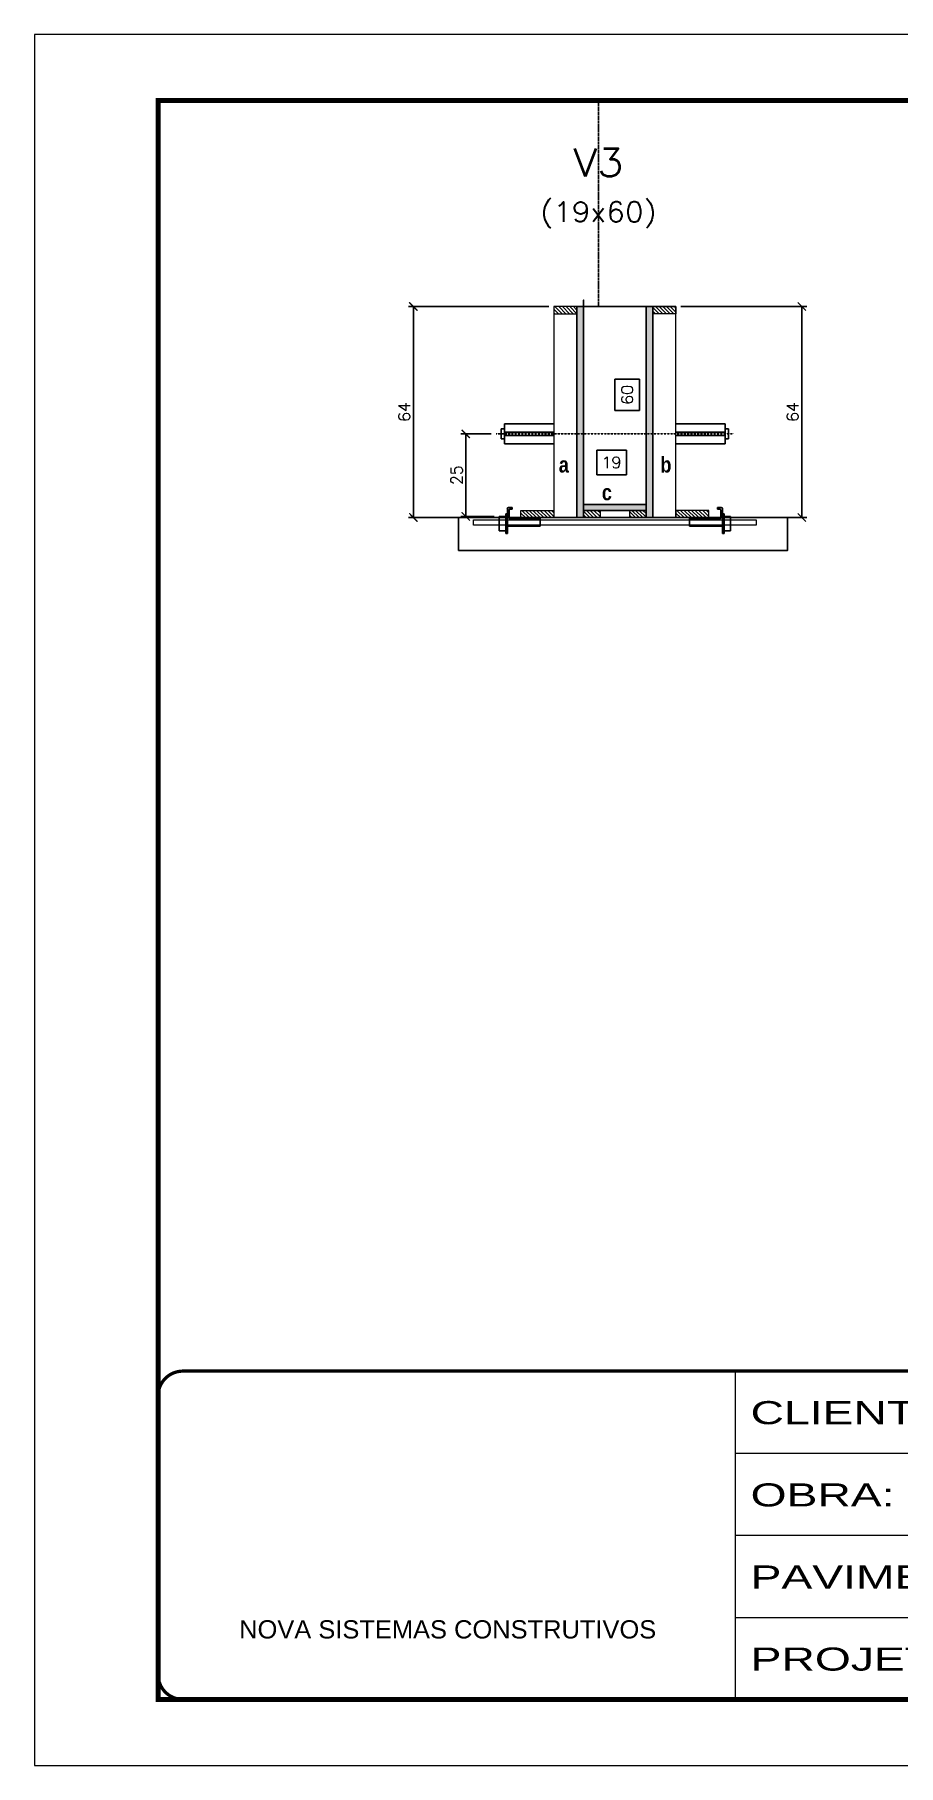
# Model space of a CAD drawing. Extents: x -10448 to -1189, y -11772 to 17235.
# Drawn here: x -5680 to -5155, y 14646 to 15696 of the extents above; entities that cross this region are included whole.
import ezdxf
from ezdxf.enums import TextEntityAlignment as Align

# ---------------------------------------------------------------- set-up
doc = ezdxf.new("R2010")
doc.units = 0
for name, pattern in [('CONTINUO', [0]), ('DASHED', [0.75, 0.5, -0.25]), ('HIDDEN', [0.375, 0.25, -0.125])]:
    doc.linetypes.add(name, pattern=pattern)
for name, color, linetype in [('barrote', 251, 'Continuous'), ('COTA', 241, 'Continuous'), ('Cota Seção (2x)', 4, 'Continuous'), ('detalhes', 4, 'Continuous'), ('Painéis', 200, 'Continuous'), ('presilha', 1, 'Continuous'), ('TENSOR', 3, 'Continuous'), ('Texto de Titulo', 7, 'Continuous'), ('Texto Qtd Sarr', 242, 'Continuous')]:
    doc.layers.add(name, color=color, linetype=linetype)
for name, color, linetype, lineweight in [('CONCRETO', 251, 'Continuous', 25), ('Folhas', 255, 'Continuous', 9), ('Hachura', 251, 'Continuous', 9), ('Madeira', 126, 'Continuous', 18), ('SARRAFO DE PRESSAO', 251, 'DASHED', 9), ('SCO-___-LAJ', 2, 'Continuous', 0), ('Texto Seção', 7, 'Continuous', 15)]:
    doc.layers.add(name, color=color, linetype=linetype, lineweight=lineweight)
doc.styles.add('ARIAL', font='arial.ttf')
doc.styles.add('Romans', font='romans.shx')
doc.styles.add('TECNICA', font='techb___.ttf', dxfattribs={"height": 10})
doc.styles.add('Tecnologia', font='')
doc.styles.get('Tecnologia').set_extended_font_data('Forgotten Futurist')
doc.dimstyles.new('Cota Seção (2x)', dxfattribs={"dimtxt": 7, "dimasz": 5, "dimexe": 3, "dimexo": 3, "dimgap": 2, "dimtad": 3, "dimdec": 1, "dimlfac": 0.5, "dimzin": 12, "dimdsep": 46, "dimtxsty": 'Romans', "dimblk": 'ARCHTICK', "dimcen": 0, "dimclrd": 4, "dimclre": 4, "dimclrt": 1, "dimadec": 1, "dimazin": 3, "dimtfac": 1, "dimtdec": 1, "dimtmove": 0, "dimatfit": 3, "dimldrblk": 'OBLIQUE', "dimfxl": 1, "dimtolj": 1, "dimtzin": 12, "dimarcsym": 0})
doc.dimstyles.new('Cota Seção interna', dxfattribs={"dimtxt": 7, "dimasz": 6, "dimexe": 0.18, "dimexo": 2, "dimgap": -4, "dimtad": 3, "dimdec": 1, "dimlfac": 0.5, "dimzin": 12, "dimdsep": 46, "dimtxsty": 'Romans', "dimblk": 'ARCHTICK', "dimcen": 0.09, "dimse1": 1, "dimse2": 1, "dimsd1": 1, "dimsd2": 1, "dimclrd": 180, "dimclre": 5, "dimclrt": 1, "dimadec": 0, "dimazin": 3, "dimtfac": 1, "dimtdec": 1, "dimtofl": 0, "dimtmove": 0, "dimatfit": 3, "dimldrblk": 'ARCHTICK', "dimfxl": 1, "dimtolj": 1, "dimtzin": 0, "dimarcsym": 0})

# ---------------------------------------------------------------- blocks, each defined once
blk = doc.blocks.new('9999999999')
at = {"color": 30, "linetype": 'CONTINUO'}
for p, q in [((98564.6, 34230.2), (98564.6, 34429.4)), ((98564.6, 34379.6), (99584, 34379.6)), ((98564.6, 34329.8), (99488, 34329.8)), ((98564.6, 34280), (99488, 34280))]:
    blk.add_line(p, q, dxfattribs=at)
at = {"color": 30, "linetype": 'CONTINUO', "const_width": 2}
blk.add_lwpolyline([(99584, 34230.2), (99584, 34414.4, 0.414214), (99569, 34429.4), (98229, 34429.4, 0.414214), (98214, 34414.4), (98214, 34245.2, 0.414214), (98229, 34230.2), (99584, 34230.2)], format="xyb", dxfattribs=at)
at = {"layer": 'Folhas'}
blk.add_lwpolyline([(98139, 34190.2), (99624, 34190.2), (99624, 35240.2), (98139, 35240.2)], close=True, dxfattribs=at)
at = {"layer": 'Folhas', "color": 30, "const_width": 3}
blk.add_lwpolyline([(98214, 34230.2), (99584, 34230.2), (99584, 35200.2), (98214, 35200.2)], close=True, dxfattribs=at)
at = {"color": 7, "linetype": 'Continuous', "ltscale": 5, "style": 'ARIAL'}
blk.add_text('NOVA SISTEMAS CONSTRUTIVOS', height=11.059, dxfattribs=at).set_placement((98263.2, 34267.2))
at = {"layer": 'Folhas', "color": 7, "style": 'Tecnologia', "width": 1.5}
for s, p in [('CLIENTE:', (98573.7, 34397.2)), ('OBRA:', (98573.7, 34347.3)), ('PAVIMENTO:', (98573.7, 34297.5)), ('PROJETO:', (98573.7, 34247.7))]:
    blk.add_text(s, height=14, dxfattribs=at).set_placement(p)
blk = doc.blocks.new('titulo1')
at = {"layer": 'Defpoints', "color": 252, "linetype": 'HIDDEN', "ltscale": 2}
blk.add_line((0, 0), (0, 125), dxfattribs=at)
at = {"layer": 'Defpoints', "style": 'Romans', "oblique": 15}
blk.add_attdef('FOLHA', text='', height=10, dxfattribs=at).set_placement((0, 15.6), align=Align.MIDDLE_CENTER)
at = {"layer": 'Texto Qtd Sarr', "color": 3, "style": 'Romans', "oblique": 15}
for tag, height, p in [('TITULO', 17, (0, 71.4)), ('SEÇÃO', 12, (0, 41.5))]:
    blk.add_attdef(tag, text='', height=height, dxfattribs=at).set_placement(p, align=Align.MIDDLE_CENTER)
blk = doc.blocks.new('_ArchTick')
at = {"color": 0, "linetype": 'ByBlock', "const_width": 0.15}
blk.add_lwpolyline([(-0.5, -0.5), (0.5, 0.5)], dxfattribs=at)
blk = doc.blocks.new('*D99')
at = {"layer": 'COTA', "color": 4, "lineweight": -2, "transparency": 16777216}
for p, q in [((-5367.5, 15530.7), (-5452.8, 15530.7)), ((-5449.8, 15402.7), (-5449.8, 15530.7)), ((-5387.5, 15402.7), (-5452.8, 15402.7))]:
    blk.add_line(p, q, dxfattribs=at)
at = {"layer": 'Defpoints', "color": 0, "transparency": 16777216}
for p in [(-5449.8, 15530.7), (-5364.5, 15530.7), (-5384.5, 15402.7)]:
    blk.add_point(p, dxfattribs=at)
at = {"layer": 'COTA', "color": 4, "lineweight": -2, "transparency": 16777216, "xscale": 5, "yscale": 5, "zscale": 5}
for p, rotation in [((-5449.8, 15530.7), 90), ((-5449.8, 15402.7), 270)]:
    blk.add_blockref('_ArchTick', p, dxfattribs=dict(at, rotation=rotation))
at = {"layer": 'COTA', "color": 1, "transparency": 16777216, "insert": (-5455.3, 15466.7), "char_height": 7, "attachment_point": 5, "rotation": 90, "style": 'Romans'}
blk.add_mtext('\\A1;64', dxfattribs=at)
blk = doc.blocks.new('_Oblique')
at = {"color": 0, "linetype": 'ByBlock', "lineweight": -2}
blk.add_line((-0.5, -0.5), (0.5, 0.5), dxfattribs=at)
blk = doc.blocks.new('*D100')
at = {"layer": 'Cota Seção (2x)', "color": 180, "lineweight": -2, "transparency": 16777216}
for p, q in [((-5312.5, 15486.6), (-5327.5, 15486.6)), ((-5327.5, 15486.6), (-5327.5, 15467.6)), ((-5312.5, 15467.6), (-5312.5, 15486.6)), ((-5327.5, 15467.6), (-5312.5, 15467.6))]:
    blk.add_line(p, q, dxfattribs=at)
at = {"layer": 'Defpoints', "color": 0, "transparency": 16777216}
for p in [(-5346.5, 15530.7), (-5308.5, 15530.7), (-5346.5, 15410.7)]:
    blk.add_point(p, dxfattribs=at)
at = {"layer": 'Cota Seção (2x)', "color": 1, "transparency": 16777216, "insert": (-5320, 15477.1), "char_height": 7, "attachment_point": 5, "rotation": 90, "style": 'Romans'}
blk.add_mtext('\\A1;60', dxfattribs=at)
blk = doc.blocks.new('*D101')
at = {"layer": 'COTA', "color": 4, "lineweight": -2, "transparency": 16777216}
for p, q in [((-5287.5, 15530.7), (-5211, 15530.7)), ((-5214, 15530.7), (-5214, 15402.7)), ((-5267.5, 15402.7), (-5211, 15402.7))]:
    blk.add_line(p, q, dxfattribs=at)
at = {"layer": 'Defpoints', "color": 0, "transparency": 16777216}
for p in [(-5290.5, 15530.7), (-5270.5, 15402.7), (-5214, 15402.7)]:
    blk.add_point(p, dxfattribs=at)
at = {"layer": 'COTA', "color": 4, "lineweight": -2, "transparency": 16777216, "xscale": 5, "yscale": 5, "zscale": 5}
for p, rotation in [((-5214, 15530.7), 90), ((-5214, 15402.7), 270)]:
    blk.add_blockref('_ArchTick', p, dxfattribs=dict(at, rotation=rotation))
at = {"layer": 'COTA', "color": 1, "transparency": 16777216, "insert": (-5219.5, 15466.7), "char_height": 7, "attachment_point": 5, "rotation": 90, "style": 'Romans'}
blk.add_mtext('\\A1;64', dxfattribs=at)
blk = doc.blocks.new('PRESILHA METÁLICA 1')
at = {"layer": 'presilha'}
for p, q in [((7.5, 10.6), (7.5, 19.9)), ((12, 21), (8.6, 21)), ((9, 11.6), (9, 18.9)), ((12, 19.5), (9.6, 19.5)), ((12, 21), (12, 19.5)), ((0, 13), (6, 13)), ((0, 13), (0, 0)), ((6, 0), (0, 0)), ((6, 15.5), (7.5, 15.5)), ((6, -2.5), (6, 15.5)), ((6, 13), (6, 0)), ((7.5, 15.5), (7.5, -2.5)), ((37.5, 4.1), (7.5, 4.1)), ((37.5, 11), (9.6, 11)), ((37.5, 11), (37.5, 4.1)), ((7.5, -2.5), (6, -2.5))]:
    blk.add_line(p, q, dxfattribs=at)
for centre, radius, start, end in [((8.6, 19.9), 1.14, 90, 180), ((9.6, 18.9), 0.57, 90, 180), ((9.6, 11.6), 0.57, 180, 270)]:
    blk.add_arc(centre, radius, start, end, dxfattribs=at)
blk = doc.blocks.new('*D1264')
at = {"layer": 'COTA', "color": 4, "lineweight": -2, "transparency": 16777216}
for p, q in [((-5402.5, 15453.4), (-5421, 15453.4)), ((-5418, 15453.4), (-5418, 15403.4)), ((-5400.7, 15403.4), (-5421, 15403.4))]:
    blk.add_line(p, q, dxfattribs=at)
at = {"layer": 'Defpoints', "color": 0, "transparency": 16777216}
for p in [(-5399.5, 15453.4), (-5418, 15403.4), (-5397.7, 15403.4)]:
    blk.add_point(p, dxfattribs=at)
at = {"layer": 'COTA', "color": 4, "lineweight": -2, "transparency": 16777216, "xscale": 5, "yscale": 5, "zscale": 5}
for p, rotation in [((-5418, 15453.4), 90), ((-5418, 15403.4), 270)]:
    blk.add_blockref('_ArchTick', p, dxfattribs=dict(at, rotation=rotation))
at = {"layer": 'COTA', "color": 1, "transparency": 16777216, "insert": (-5423.5, 15428.4), "char_height": 7, "attachment_point": 5, "rotation": 90, "style": 'Romans'}
blk.add_mtext('\\A1;25', dxfattribs=at)
blk = doc.blocks.new('*D1265')
at = {"layer": 'Cota Seção (2x)', "color": 180, "lineweight": -2, "transparency": 16777216}
for p, q in [((-5320.5, 15443.6), (-5338.5, 15443.6)), ((-5338.5, 15443.6), (-5338.5, 15428.6)), ((-5320.5, 15428.6), (-5320.5, 15443.6)), ((-5338.5, 15428.6), (-5320.5, 15428.6))]:
    blk.add_line(p, q, dxfattribs=at)
at = {"layer": 'Defpoints', "color": 0, "transparency": 16777216}
for p in [(-5346.5, 15424.6), (-5346.5, 15410.7), (-5308.5, 15410.7)]:
    blk.add_point(p, dxfattribs=at)
at = {"layer": 'Cota Seção (2x)', "color": 1, "transparency": 16777216, "insert": (-5329.5, 15436.1), "char_height": 7, "attachment_point": 5, "style": 'Romans'}
blk.add_mtext('\\A1;19', dxfattribs=at)

msp = doc.modelspace()

# ---------------------------------------------------------------- hatches: boundary and pattern name
at = {"layer": 'Hachura'}
h = msp.add_hatch(dxfattribs=at)
h.set_pattern_fill('ANSI31', color=256, scale=0.5, angle=90, style=0)
h.set_pattern_definition([(135, (-28215.0819, 23833.8962), (-1.12253202, -1.12253202), [])])
h.paths.add_polyline_path([(-5364.46, 15530.65), (-5364.46, 15526.25), (-5350.46, 15526.25), (-5350.46, 15530.65)])
h = msp.add_hatch(color=256, dxfattribs=at)
h.dxf.hatch_style = 1
h.paths.add_polyline_path([(-5350.46, 15530.65), (-5346.46, 15530.65), (-5346.46, 15402.65), (-5350.46, 15402.65)])
h = msp.add_hatch(color=256, dxfattribs=at)
h.dxf.hatch_style = 1
h.paths.add_polyline_path([(-5304.46, 15530.65), (-5308.46, 15530.65), (-5308.46, 15402.65), (-5304.46, 15402.65)])
h = msp.add_hatch(dxfattribs=at)
h.set_pattern_fill('ANSI31', color=256, scale=0.5, angle=270, style=0)
h.set_pattern_definition([(315, (17764.1585, 7045.4087), (1.12253202, 1.12253202), [])])
h.paths.add_polyline_path([(-5290.46, 15530.65), (-5290.46, 15526.25), (-5304.46, 15526.25), (-5304.46, 15530.65)])
h = msp.add_hatch(dxfattribs=at)
h.set_pattern_fill('ANSI31', color=256, scale=0.5, angle=270, style=0)
h.set_pattern_definition([(315, (17600.1585, 7173.0087), (1.12253202, 1.12253202), [])])
h.paths.add_polyline_path([(-5384.46, 15402.65), (-5384.46, 15407.05), (-5364.46, 15407.05), (-5364.46, 15402.65)])
h = msp.add_hatch(color=256, dxfattribs=at)
h.dxf.hatch_style = 1
h.paths.add_polyline_path([(-5346.46, 15407.05), (-5346.46, 15410.65), (-5308.46, 15410.65), (-5308.46, 15407.05)])
h = msp.add_hatch(dxfattribs=at)
h.set_pattern_fill('ANSI31', color=256, scale=0.5, angle=270, style=0)
h.set_pattern_definition([(315, (17610.1585, 7173.0087), (1.12253202, 1.12253202), [])])
h.paths.add_polyline_path([(-5346.46, 15402.65), (-5346.46, 15407.05), (-5336.46, 15407.05), (-5336.46, 15402.65)])
h = msp.add_hatch(dxfattribs=at)
h.set_pattern_fill('ANSI31', color=256, scale=0.5, angle=270, style=0)
h.set_pattern_definition([(315, (17586.1585, 7173.0087), (1.12253202, 1.12253202), [])])
h.paths.add_polyline_path([(-5318.46, 15402.65), (-5318.46, 15407.05), (-5308.46, 15407.05), (-5308.46, 15402.65)])
h = msp.add_hatch(dxfattribs=at)
h.set_pattern_fill('ANSI31', color=256, scale=0.5, angle=270, style=0)
h.set_pattern_definition([(315, (17620.1585, 7173.0087), (1.12253202, 1.12253202), [])])
h.paths.add_polyline_path([(-5270.46, 15402.65), (-5270.46, 15407.05), (-5290.46, 15407.05), (-5290.46, 15402.65)])

# ---------------------------------------------------------------- linework, layer by layer
at = {"ltscale": 3}
for p, q in [((-5396.46, 15456.45), (-5396.46, 15450.45)), ((-5394.46, 15456.45), (-5396.46, 15456.45)), ((-5394.46, 15459.45), (-5394.46, 15447.45)), ((-5394.46, 15459.45), (-5364.46, 15459.45)), ((-5260.46, 15459.45), (-5290.46, 15459.45)), ((-5260.46, 15459.45), (-5260.46, 15447.45)), ((-5258.46, 15456.45), (-5260.46, 15456.45)), ((-5258.46, 15456.45), (-5258.46, 15450.45)), ((-5394.46, 15450.45), (-5396.46, 15450.45)), ((-5364.46, 15454.45), (-5394.46, 15454.45)), ((-5364.46, 15452.45), (-5394.46, 15452.45)), ((-5394.46, 15447.45), (-5364.46, 15447.45)), ((-5290.46, 15454.45), (-5260.46, 15454.45)), ((-5290.46, 15452.45), (-5260.46, 15452.45)), ((-5260.46, 15447.45), (-5290.46, 15447.45)), ((-5260.46, 15450.45), (-5258.46, 15450.45))]:
    msp.add_line(p, q, dxfattribs=at)
at = {"layer": 'barrote'}
msp.add_lwpolyline([(-5422.32, 15382.65), (-5222.73, 15382.65), (-5222.73, 15402.65), (-5422.32, 15402.65)], close=True, dxfattribs=at)
at = {"layer": 'CONCRETO'}
msp.add_lwpolyline([(-5308.46, 15510.65), (-5308.46, 15530.65), (-5346.46, 15530.65), (-5346.46, 15534.65), (-5346.46, 15534.65), (-5346.46, 15410.65), (-5308.46, 15410.65), (-5308.46, 15510.65)], close=True, dxfattribs=at)
at = {"layer": 'Madeira'}
for points in [[(-5364.46, 15530.65), (-5364.46, 15526.25), (-5350.46, 15526.25), (-5350.46, 15530.65)], [(-5364.46, 15402.65), (-5350.46, 15402.65), (-5350.46, 15530.65), (-5364.46, 15530.65)], [(-5290.46, 15530.65), (-5290.46, 15526.25), (-5304.46, 15526.25), (-5304.46, 15530.65)], [(-5290.46, 15530.65), (-5304.46, 15530.65), (-5304.46, 15402.65), (-5290.46, 15402.65)], [(-5384.46, 15402.65), (-5384.46, 15407.05), (-5364.46, 15407.05), (-5364.46, 15402.65)], [(-5346.46, 15402.65), (-5346.46, 15407.05), (-5336.46, 15407.05), (-5336.46, 15402.65)], [(-5318.46, 15402.65), (-5318.46, 15407.05), (-5308.46, 15407.05), (-5308.46, 15402.65)], [(-5270.46, 15402.65), (-5270.46, 15407.05), (-5290.46, 15407.05), (-5290.46, 15402.65)]]:
    msp.add_lwpolyline(points, close=True, dxfattribs=at)
at = {"layer": 'Painéis'}
for points in [[(-5350.46, 15530.65), (-5346.46, 15530.65), (-5346.46, 15402.65), (-5350.46, 15402.65)], [(-5304.46, 15530.65), (-5308.46, 15530.65), (-5308.46, 15402.65), (-5304.46, 15402.65)], [(-5346.46, 15407.05), (-5346.46, 15410.65), (-5308.46, 15410.65), (-5308.46, 15407.05)]]:
    msp.add_lwpolyline(points, close=True, dxfattribs=at)
at = {"layer": 'SCO-___-LAJ', "color": 1}
msp.add_lwpolyline([(-5413.31, 15401.32), (-5241.61, 15401.32), (-5241.61, 15398.12), (-5413.31, 15398.12)], close=True, dxfattribs=at)
at = {"layer": 'TENSOR', "linetype": 'HIDDEN', "ltscale": 0.5}
msp.add_line((-5399.46, 15453.45), (-5255.16, 15453.45), dxfattribs=at)

# ---------------------------------------------------------------- block references
at = {"layer": 'presilha', "yscale": 0.6666666666666666, "zscale": 0.6666666666666666}
for p, xscale in [((-5397.73, 15394.69), 0.6666666666666666), ((-5257.19, 15394.69), -0.6666666666666666)]:
    msp.add_blockref('PRESILHA METÁLICA 1', p, dxfattribs=dict(at, xscale=xscale))
at = {"layer": 'SARRAFO DE PRESSAO', "color": 6, "linetype": 'ByBlock'}
msp.add_blockref('9999999999', (-103818.76, -19544.55), dxfattribs=at)
at = {"layer": 'Texto Seção'}
ref = msp.add_blockref('titulo1', (-5337.46, 15530.65), dxfattribs=at)
ref.add_attrib('TITULO', 'V3', dxfattribs={"layer": 'Texto de Titulo', "color": 7, "height": 17, "style": 'Romans', "width": 1.1}).set_placement((-5337.46, 15618.15), align=Align.MIDDLE_CENTER)
ref.add_attrib('SEÇÃO', '(19x60)', dxfattribs={"layer": 'Texto de Titulo', "color": 7, "height": 12, "style": 'Romans', "width": 1.1}).set_placement((-5337.46, 15588.15), align=Align.MIDDLE_CENTER)

# ---------------------------------------------------------------- texts
at = {"layer": 'detalhes', "style": 'TECNICA'}
for s, p in [('a', (-5361.51, 15429.99)), ('b', (-5299.83, 15429.98)), ('c', (-5335.38, 15413.15))]:
    msp.add_text(s, height=9.6, dxfattribs=at).set_placement(p)

# ---------------------------------------------------------------- dimensions: what is measured, and where the dimension line sits
at = {"layer": 'COTA'}
for base, p1, p2, picture, middle in [((-5449.83, 15530.65), (-5384.46, 15402.65), (-5364.46, 15530.65), '*D99', (-5455.33, 15466.65)), ((-5214, 15402.65), (-5290.46, 15530.65), (-5270.46, 15402.65), '*D101', (-5219.5, 15466.65)), ((-5418.0076, 15403.3525), (-5399.4617, 15453.4456), (-5397.7293, 15403.3525), '*D1264', (-5423.5076, 15428.399))]:
    dim = msp.add_linear_dim(base=base, p1=p1, p2=p2, angle=90, dimstyle='Cota Seção (2x)', dxfattribs=at)
    dim.commit()
    dim.dimension.update_dxf_attribs({"geometry": picture, "text_midpoint": middle})
at = {"layer": 'Cota Seção (2x)'}
dim = msp.add_linear_dim(base=(-5308.46, 15530.65), p1=(-5346.46, 15410.65), p2=(-5346.46, 15530.65), angle=90, dimstyle='Cota Seção interna', dxfattribs=at)
dim.commit()
dim.dimension.update_dxf_attribs({"geometry": '*D100', "text_midpoint": (-5308.46, 15477.12), "dimtype": 160})
dim = msp.add_linear_dim(base=(-5346.46, 15424.55), p1=(-5308.46, 15410.65), p2=(-5346.46, 15410.65), dimstyle='Cota Seção interna', dxfattribs=at)
dim.commit()
dim.dimension.update_dxf_attribs({"geometry": '*D1265', "text_midpoint": (-5329.52, 15424.55), "dimtype": 160})

doc.saveas('drawing.dxf')
